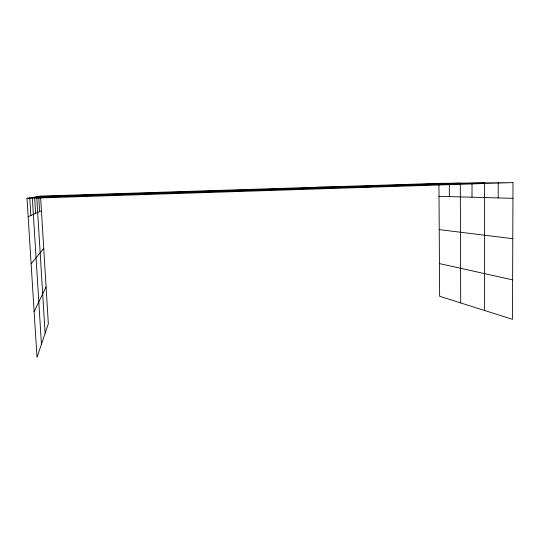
<?xml version="1.0" encoding="UTF-8"?>
<svg xmlns="http://www.w3.org/2000/svg" width="540" height="540" viewBox="0 0 540 540"><rect width="100%" height="100%" fill="white"/><g stroke="black" fill="none" stroke-linecap="round" stroke-linejoin="round"><path stroke-width="0.81" d="M498.211 197.93L498.238 182.743M513 182.588L512.474 319.329L439.641 296.264L438.932 183.357L513 182.588L27 198.382L37.01 357.413L48.337 323.764L40.635 197.714M34.128 311.6L46.082 286.868M31.118 263.776L43.733 248.447M28.154 216.743L41.432 210.769M27 198.382L40.534 196.081L438.932 183.357M36.713 196.729L460.296 183.134M318.384 187.204L368.955 187.272M439.013 196.317L512.939 198.335M183.411 191.518L204.606 192.611M439.223 229.608L512.784 238.714M439.432 263.588L512.622 279.848M41.438 344.257L32.306 197.478L484.488 182.885L484.495 310.466M29.761 197.91L30.861 215.528M38.691 196.391L39.623 211.585M36.767 197.559L45.124 333.295M34.641 197.91L35.6 213.394M449.294 184.086L449.354 196.601M460.296 183.944L460.701 302.933M472.007 183.85L472.027 197.222"/></g></svg>
